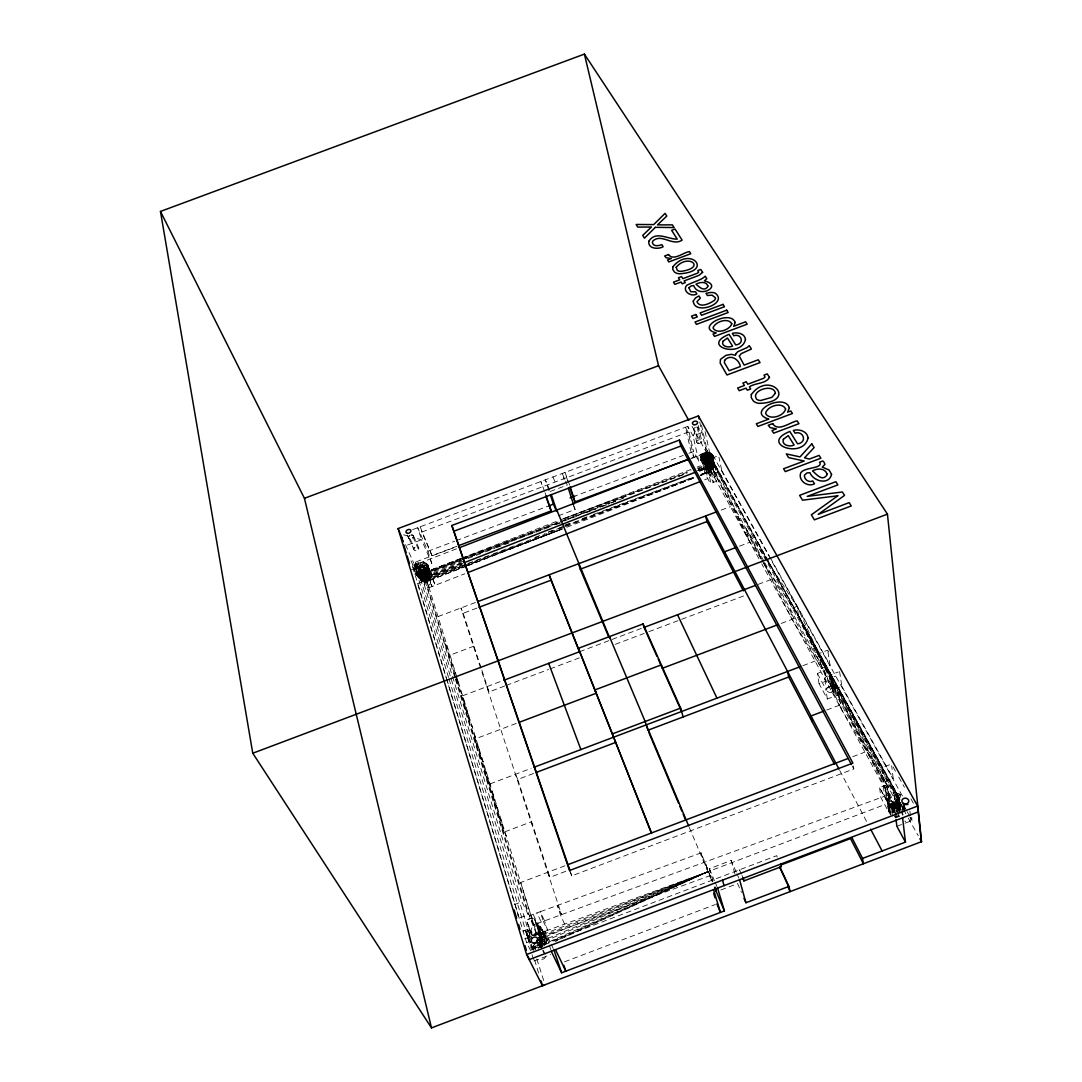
<?xml version="1.0" encoding="UTF-8"?>
<svg xmlns="http://www.w3.org/2000/svg" width="1082" height="1082" viewBox="0 0 1082 1082"><rect width="100%" height="100%" fill="white"/><g stroke="black" fill="none" stroke-linecap="round" stroke-linejoin="round"><path stroke-width="0.75" stroke-dasharray="5 3.75" d="M889.526 804.954L889.512 813.475L890.811 814.976L891.257 806.117L888.214 803.466L879.571 787.615L887.078 784.761L888.363 794.851L543.299 921.323L540.256 911.72L701.109 852.887L712.511 881.735M883.318 786.195L884.643 796.271L889.972 806.049L888.687 796.014L887.443 798.097L889.512 813.475L888.444 809.945L889.607 803.182M893.272 802.33L893.259 803.777L761.769 563.884M691.817 457.875C697.295 456.82 708.886 447.569 713.038 455.928L708.48 458.741L710.008 469.466L709.197 469.696L706.289 469.047L703.408 457.645L700.203 458.213L703.435 457.037L705.978 468.912L711.591 466.18L705.829 467.749L707.858 465.76L704.761 455.414L703.435 457.037C703.07 461.365 705.816 475.972 712.132 467.83C712.227 458.213 709.63 450.842 700.27 457.01C701.812 466.274 710.833 473.429 710.441 483.6L716.514 481.314L714.255 470.954L708.155 473.24M702.718 463.272C706.411 461.73 712.957 461.148 713.038 455.928L709.102 458.268L710.833 469.466L709.278 470.048L706.911 459.336L701.15 460.405M761.146 559.015L748.284 539.282L714.904 465.179L711.875 453.831L709.643 455.941L712.132 467.83L706.938 469.777L712.064 467.262L709.792 457.104L712.659 454.805L902.794 796.704L899.737 794.066L896.261 793.133L897.316 801.83L900.332 807.294C898.398 803.304 890.675 805.63 892.799 810.161L886.888 799.341L885.752 790.658A4.166 3.489 1.8 0 1 887.781 786.059L830.219 681.511A3.773 3.016 -5.1 0 1 825.255 680.105A3.773 3.016 -5.1 0 1 827.216 676.074L829.15 675.79A3.773 3.016 -5.1 0 1 831.666 676.832L832.45 678.238A3.773 3.016 -5.1 0 1 831.747 680.497L830.219 681.511L831.95 692.155L833.465 691.141A3.746 3.003 -4.8 0 0 834.154 688.896L832.626 686.61L828.907 686.38M894.733 811.284L893.272 806.861L892.528 816.126L891.257 806.117L897.627 806.956L902.753 803.764M894.773 801.911L894.652 803.317L889.593 806.469L898.939 803.399L900.941 804.142L888.444 809.945L887.443 798.097M889.593 806.469L896.802 803.114L896.924 801.776M897.1 800.004L897.735 793.322L900.481 802.601M531.722 935.294L526.434 919.93L533.994 917.049L538.309 930.845L537.957 933.725L542.447 942.949L538.052 945.235C543.935 945.993 544.07 937.296 539.215 936.268M538.309 947.9L545.693 944.18L546.735 940.326L540.08 926.381L536.442 924.853L540.175 932.576L536.212 933.036L532.926 935.159M710.617 875.446L538.471 938.351C542.488 935.93 543.989 929.6 540.08 926.381L546.735 940.326L707.926 871.7L884.697 804.616M530.572 942.625L526.569 933.184L528.841 927.747L531.925 934.009M461.96 563.397C462.23 561.747 402.058 589.284 424.36 572.554L463.705 557.676M413.54 569.565C416.597 568.713 415.921 563.411 420.1 562.897L457.808 548.317M428.715 575.881L427.16 578.829L422.873 569.2C427.904 565.913 419.802 562.613 418.45 567.238C419.721 570.769 420.519 581.277 426.524 579.546C432.489 577.058 425.131 570.417 424.55 566.819M462.853 561.477L419.532 578.099L419.857 576.774L425.808 574.569L427.972 574.907L428.864 576.192L422.819 578.464L423.076 576.233L424.983 574.799L461.825 560.814M903.132 811.946L902.74 805.819M702.137 462.217L712.483 458.349L702.745 463.326L705.058 473.686L700.554 475.39L707.046 472.915L714.904 465.179L712.659 454.805L709.643 455.941L711.591 466.18L705.789 468.344L703.408 457.645L700.568 459.35L703.922 461.568L708.859 461.148L710.414 463.975L712.375 472.915L714.634 477.04L712.686 468.1L763.797 560.909M538.687 935.173L541.352 933.942L541.866 932.427L707.926 871.7L705.045 862.232L712.335 881.857M893.894 805.995L894.111 807.74L896.058 806.996L895.842 805.265L892.65 810.093L899.953 808.254C898.655 805.684 894.232 808.849 894.814 805.522M781.136 623.462L799.138 616.659L899.088 797.921L714.12 464.205L711.875 453.831L709.237 455.454L711.023 465.801L706.519 466.585L703.692 456.442L700.27 457.01L701.663 454.697L704.382 453.02L706.681 463.38L697.214 467.032M414.947 574.204C433.409 573.785 429.216 554.052 412.391 565.791L446.257 677.548M894.976 806.915L895.842 805.265M418.301 567.888L422.819 578.464L428.58 575.651C426.741 573.825 423.062 575.367 422.737 577.856L428.58 575.651L424.469 566.211L432.056 586.539L427.809 576.895M539.458 941.015L544.909 931.129L550.454 942.72M413.946 570.89L416.989 571.553L414.704 573.406L421.385 572.189M705.031 473.537L711.131 471.509L714.904 465.179L699.567 470.913L705.897 468.547M899.453 801.343C893.34 808.876 887.037 795.121 885.752 790.658M537.335 934.591L537.957 933.725M701.001 474.403L707.831 472.09L711.807 468.073L709.549 457.713L713.038 455.928L704.693 460.215M707.831 472.09L709.494 471.955L714.904 465.179L710.36 469.304M708.439 470.115L711.888 468.425L709.549 457.713L711.442 468.993L708.439 470.115L706.073 459.404L700.609 459.404L703.99 458.7L706.37 469.399L712.159 467.221L711.523 465.828C709.589 464.192 705.342 465.49 705.789 468.344L711.023 465.801M889.796 804.683L892.474 802.587L897.316 801.83L894.381 796.501L893.299 787.791A4.166 3.489 1.8 0 0 887.781 786.059L888.89 794.756A4.125 3.476 2.2 0 0 888.268 800.748A4.125 3.476 2.2 0 0 894.746 798.273A4.125 3.476 2.2 0 0 888.89 794.756L893.259 803.777L798.827 616.781L766.421 558.042M900.062 809.634L899.656 806.293L902.591 815.233L903.93 813.799M540.878 944.18L542.785 940.718L541 937.012M709.792 457.104L712.659 454.805M707.669 465.463L698.255 468.939L707.669 465.463L705.491 455.049L709.305 452.601L712.97 463.448L714.12 464.205L697.863 470.291L710.874 465.422L708.669 455.076L711.875 453.831L707.953 454.832L710.198 465.192L708.669 455.076M707.953 454.832L710.725 453.088L714.12 464.205M890.743 803.642L890.932 805.049L894.652 803.317L898.939 803.399L798.827 616.781L762.066 560.422M536.32 933.009L537.037 934.469L536.212 933.036L537.051 932.589A4.058 3.557 -33.2 0 0 534.995 925.976L533.047 926.706A4.058 3.557 -33.2 0 0 535.103 933.333L536.117 933.09L530.221 918.483L424.469 577.152L429.027 587.688L464.854 573.758M896.383 811.216L900.549 809.038L899.304 798.638L893.299 787.791M542.15 929.492L546.735 940.326L539.999 943.761M537.605 943.788L542.934 941.015L541.636 937.702M539.959 943.49L542.826 942.003L538.241 932.562M537.903 944.924L541.839 943.788L539.512 939.041M536.631 940.272L707.926 871.7L555.052 941.638M539.512 940.718L542.38 939.23L538.309 930.845M537.064 943.044L542.785 940.069L539.62 940.948M831.882 691.804L833.411 690.789A3.746 3.003 -4.8 0 0 834.1 688.531L832.234 677.467L835.75 676.128M536.388 941.462L545.653 936.728L538.444 925.381L541.352 933.942L538.66 934.821M700.203 458.213L703.692 456.442L706.073 467.154L710.306 465.558L707.155 454.751L710.725 453.088L712.97 463.448L707.899 465.368M534.576 933.861L534.927 935.213L541.866 932.427L544.395 935.321L707.926 871.7L555.147 941.015M534.684 935.876L538.836 933.78L542.758 934.334L707.926 871.7L537.686 947.9M539.891 935.781L542.758 934.334L538.173 936.011M539.945 941.705L707.926 871.7L534.927 948.116L532.046 945.695L533.02 949.455M533.318 949.509L533.304 947.102L537.713 944.884M431.326 579.79L424.063 581.954L418.274 572.107L416.462 572.527L416.043 570.728C416.989 576.922 421.845 585.43 428.81 580.615L466.45 566.048M539.972 937.539L544.395 935.321L537.984 937.688M539.161 940.015L541.947 938.621M706.519 466.585L709.508 465.463L707.155 454.751M706.073 467.154L709.508 465.463M705.829 467.749L710.306 465.558M706.37 469.399L711.902 466.301L699.635 471.049L706.289 469.047M706.073 459.404L707.642 470.021L712.132 467.83M709.278 470.048L711.442 468.993M428.864 576.192L423.103 578.992L422.683 578.167L461.811 563.032M463.312 566.738L422.575 581.737L418.274 572.107L416.989 571.553L421.304 581.183L426.376 579.208L422.94 578.654L418.382 568.496L420.492 569.835L424.185 579.695L428.797 577.45L424.063 568.104L427.945 578.681L425.726 579.763L422.115 569.565L422.873 569.2L426.524 579.546L422.237 569.511L426.646 579.479M414.866 573.947L419.762 572.31L425.672 581.832C431.556 582.021 434.991 572.053 427.579 571.972L421.723 562.437L428.472 578.086L424.915 579.817L427.945 578.681M707.046 465.76L704.139 455.887L700.27 457.01L709.305 452.601L711.564 462.974L712.97 463.448M703.922 461.568L712.984 457.145L708.48 458.741L710.779 469.088M711.199 472.104L713.484 482.464L708.074 472.563L705.532 461.743L712.483 458.349M710.292 475.539L707.209 461.595L711.591 459.471L705.532 461.743M412.391 565.791L416.719 575.421L420.519 575.489L430.325 572.716L427.065 563.884L431.285 573.541L419.654 578.518L414.203 565.115L416.989 564.966L422.737 577.856L428.107 575.232L423.224 576.571L427.485 574.961L423.711 565.264L428.107 575.232L422.886 577.206L418.788 566.603L423.738 575.976L425.956 574.894L421.547 564.926L426.606 574.515M423.224 576.571L426.754 574.853L422.345 564.872L427.485 574.961M898.939 803.399L888.741 808.132L887.145 799.909L888.606 811.798L880.937 797.677L879.571 787.615L887.93 802.858L889.228 812.866L887.402 801.735M893.272 806.861L894.53 816.883L896.68 817.167L899.575 815.828M532.601 949.225L528.909 941.84L525.406 930.358L532.06 938.243L527.651 929.343L523.147 931.21L526.636 942.706L531.086 951.551M831.95 692.155A3.746 3.003 -4.8 0 1 827.027 690.749A3.746 3.003 -4.8 0 1 828.974 686.732L830.787 686.096L829.15 675.79L796.974 606.393L767.409 561.301M460.702 560.341L429.067 572.175L423.333 562.315L427.579 571.972L422.846 573.298L418.572 563.668L414.203 565.115L418.518 574.812L421.277 574.596L460.77 559.489M704.761 455.414L707.128 466.112L708.683 465.531L706.316 454.819L710.725 453.088L700.27 457.01M462.393 563.411L424.753 578.045M699.161 470.724L705.437 468.276L707.75 478.623L704.625 479.84M701.352 460.323L704.558 459.079L707.587 469.669L705.261 459.323L701.352 460.323L712.984 457.145M466.261 566.224L427.498 581.264L423.224 571.621L429.04 569.362M463.651 559.083L420.519 575.489L414.203 565.115L417.246 564.669L421.534 574.299L427.579 571.972L424.36 572.554L414.203 565.115L419.654 578.518L414.203 565.115L416.218 565.859L420.519 575.489L416.989 564.966M416.989 571.553L420.343 580.358L461.946 564.547M566.779 527.232L694.576 477.744M467.83 565.615L563.654 528.435L467.911 563.79M460.256 558.65L418.518 574.812L419.857 576.774L431.285 573.541M461.811 558.055L558.555 520.604M690.911 469.466L560.111 520.009L691.046 470.697M468.019 565.44L563.654 528.435M523.106 931.075L527.651 929.343M426.511 579.154L466.464 564.006M464.692 566.359L560.53 529.639L464.286 565.913M900.035 799.53L893.84 801.884L895.057 811.649M536.915 939.568L540.919 938.053L542.38 939.23L539.458 940.339M536.51 940.529L541.744 938.54L539.81 937.485M539.756 941.218L542.785 940.069M537.091 943.234L542.934 941.015L538.457 931.791M896.924 805.238L897.14 806.983L893.38 808.403L893.164 806.658M540.202 942.99L542.826 942.003M537.091 944.978L542.447 942.949M538.052 945.235L541.839 943.788M539.066 945.235L541.027 944.491L539.431 941.218M892.434 808.362L892.691 811.013L899.953 808.254L893.015 811.892L892.65 810.675M552.672 940.745L776.795 855.659L777.403 858.269M896.505 811.568L900.873 809.918L900.508 808.687M533.953 960.965L550.738 954.594M720.883 889.972L737.613 883.615L741.441 892.447M896.87 826.283L912.045 820.521L911.693 817.248M564.547 961.803L715.324 904.511M465.314 557.203L558.15 521.984M564.466 519.671L684.067 474.376M465.219 558.488L562.681 521.578M564.263 520.983L576.841 516.209M586.268 512.638L595.695 509.067M603.567 506.092L606.704 504.902M468.114 558.434L483.87 552.483M485.439 551.874L494.893 548.303M496.462 547.708L509.054 542.948M468.046 563.397L491.674 554.457M493.243 553.862L564.141 527.029M565.71 526.434L694.536 477.662L544.489 533.764M827.919 651.891L830.043 665.119L821.495 668.351L819.006 653.501L827.662 650.228L829.245 653.068M489.984 783.909L531.046 768.396M802.83 665.701L815.044 661.088M515.465 774.279L517.737 779.446L533.494 773.481M819.115 683.783L817.356 673.491L824.335 670.854L826.053 681.16L819.115 683.783L827.378 698.999L834.371 696.348L830.854 674.789L838.117 672.044M827.378 698.999L825.661 688.734L832.721 686.069M839.578 671.503L841.864 686.353L833.248 689.613L884.116 782.124L893.232 778.675L891.636 765.691M504.861 831.801L531.086 821.887L533.358 826.973M826.702 710.022L839.267 705.275M564.953 865.762L520.685 882.533L536.834 934.537M852.684 756.724L864.924 752.085M547.627 872.322L549.886 877.34L567.13 870.807M569.497 870.523L571.783 875.852L853.806 768.95L853.346 766.029M514.275 904.647L521.916 901.739L528.232 914.696L519.171 918.131L517.737 915.264M884.116 782.124L882.209 767.557L891.446 764.068M533.142 914.317L529.368 915.751L533.845 924.948L544.53 920.728L540.256 911.72L533.142 914.317L537.795 924.163M533.737 924.718L541.257 921.972L536.956 912.978M524.635 938.824L533.994 935.281M535.549 934.686L544.909 931.129L548.804 943.504M713.092 880.978L709.4 868.711L731.148 860.447L736.328 872.322M526.636 942.706L528.909 941.84M697.363 468.317L711.564 462.974L706.681 463.38L706.019 452.574L702.894 453.75M462.352 558.894L580.885 514.329M582.468 513.734L598.265 507.796M599.847 507.201L609.328 503.63M610.911 503.049L618.823 500.073M697.836 470.359L705.748 467.397L703.692 456.442M548.466 531.938L553.186 530.153M559.475 527.786L564.195 526.001M565.764 525.419L693.183 477.378M701.041 474.416L707.344 472.036L704.558 459.079L700.609 459.404L703.598 458.213L705.775 462.203M462.704 566.508L422.575 581.737L430.393 579.303L426.917 568.753L431.813 577.125L466.342 564.371M438.034 616.578L476.662 602.052M721.112 510.122L730.391 506.633M480.624 668.054L460.918 607.976L463.164 613.264L477.297 607.949M456.888 677.278L450.044 655.137L473.497 646.306L475.755 651.58M739.466 546.18L749.907 542.244M462.609 695.794L502.224 680.862M579.627 651.689L609.004 640.612M612.074 639.448L642.532 627.966M758.225 584.361L770.465 579.749M486.738 686.691L489.01 691.939L504.685 686.029M506.254 685.433L548.588 669.474M550.156 668.879L579.952 657.653M615.347 644.304L644.169 633.443M648.808 631.699L680.051 619.918M681.606 619.323L745.647 595.181M516.236 723.425L475.918 738.641L471.563 729.16L479.502 750.178L475.133 740.724L483.14 761.877L478.771 752.45L486.832 773.752L482.464 764.352L490.565 785.803L486.197 776.416L494.366 798.029L489.997 788.67L498.22 810.432L493.852 801.113L502.143 823.023L497.761 813.732L506.106 835.804L536.807 934.266M412.607 529.612L689.694 425.672M457.091 546.221L432.002 555.634L421.818 532.046L688.071 432.151L693.832 457.334L690.708 458.498M407.549 545.017L421.534 539.769L417.72 527.691L427.931 551.252L431.772 563.33L414.961 569.646L416.732 575.475L418.504 574.745M550.265 491.458L567.32 485.061L562.261 473.47L564.209 479.583M427.931 551.252L454.602 541.243M456.171 540.662L549.034 505.794M572.784 496.881L683.297 455.4M688.869 453.304L693.562 451.546L698.756 461.135L710.698 456.658L705.396 447.096L765.623 556.567M448.53 677.386L413.608 562.775L456.509 546.667M690.681 458.741L707.696 452.438L709.968 462.798L706.681 463.38L711.564 462.974M411.336 569.795L418.788 566.995L452.005 674.816M558.353 515.803L575.11 509.5L574.136 506.444M761.417 559.069L714.323 473.402L711.077 458.498L718.624 455.657M707.209 461.595L710.347 460.418M460.756 559.069L420.33 574.109L421.277 574.596L429.067 572.175L426.092 563.059L435.262 585.335L427.647 564.939L432.056 575.827L462.149 564.574M462.325 558.474L598.278 507.58M599.861 506.985L609.342 503.441M610.924 502.846L626.735 496.922M462.285 559.746L549.291 527.164M555.607 524.797L560.354 523.025M705.978 468.912L711.983 466.667M423.738 575.976L426.754 574.853M707.642 470.021L711.888 468.425M428.932 576.801L423.562 579.411L419.126 569.443L424.063 579.37L419.748 569.727M534.981 537.321L542.907 534.359M700.541 475.377L705.058 473.686L710.441 483.6M424.185 579.695L428.472 578.086M425.726 579.763L427.282 579.168L423.549 568.699L427.823 578.329M417.584 583.617L424.955 580.845L418.788 566.603M714.323 473.402L721.802 470.602L718.948 457.159M564.858 525.095L569.605 523.323M582.278 518.603L587.026 516.831M593.355 514.477L601.267 511.529M602.85 510.947L693.089 477.351M701.677 461.378L706.911 459.336L708.358 469.764M563.262 518.846L687.259 472.996M536.915 934.239L541.866 932.427L537.849 934.916M534.927 935.213L540.608 933.157M540.026 942.774L546.735 940.326M533.304 947.102L546.478 942.287L542.434 931.399M538.349 948.089L542.921 946.425M542.65 939.798L546.451 938.432L541.352 927.788L546.451 938.432M702.367 462.65L705.045 461.689M890.932 805.049L896.802 803.114L896.626 801.735M896.099 816.369L899.223 815.341M896.68 817.167L899.642 816.207M422.819 578.424L432.056 575.827L427.579 567.468L431.813 577.125L420.343 580.358M707.858 465.76L708.683 465.531M709.494 471.955L711.131 471.509L760.971 562.437M425.956 574.894L425.158 575.124L419.978 565.507L427.079 581.426L450.044 655.137M895.193 806.861L898.155 806.847L900.549 809.038L893.015 811.892L891.703 801.519M894.111 807.74L897.14 806.983M536.631 940.664L542.096 938.784M538.917 944.924L540.08 944.978M706.681 463.38L710.455 462.853L709.305 452.601L700.771 455.806L708.183 452.479L710.455 462.853M829.908 686.488L830.881 686.448A3.746 3.003 -4.8 0 1 833.383 687.489L833.952 688.125M420.33 574.109L421.534 574.299L418.572 563.668M539.959 937.796L540.919 938.053M403.518 534.806L409.01 536.32L414.257 548.168M427.322 574.623L423.089 564.98M708.088 465.693L712.159 467.302L711.902 466.301M893.556 812.339L894.354 812.974L893.096 802.939M902.55 806.563L903.348 808.687L902.888 805.59L893.84 801.884L899.413 812.027M892.975 811.554L893.597 812.677L892.298 802.303M529.098 937.769L525.406 930.358L530.559 942.571L526.839 935.091L529.828 939.257M526.569 933.184L531.276 940.123L526.853 931.223M712.93 469.223L748.284 539.282L746.161 528.895L766.489 559.894M423.224 571.621L428.81 580.615L424.55 570.958L430.136 579.6L424.063 581.954L419.762 572.31M903.957 806.766L904.782 808.484M763.784 563.546L792.146 619.296L827.635 678.576M830.516 683.405L839.673 698.702L841.296 708.967L887.889 786.83M893.069 766.962L895.504 771.304M898.75 777.106L904.43 787.25M910.936 798.841L914.195 804.67M721.802 470.602L769.356 556.067M770.181 557.541L830.043 665.119M841.864 686.353L893.232 778.675M899.778 798.367L710.549 456.712L705.045 431.434L693.062 435.938L687.814 426.376L693.562 451.546M903.862 805.752L906.324 810.188M907.135 811.662L909.597 816.098M910.408 817.573L912.045 820.521M711.077 458.498L767.49 560.422M768.315 561.91L819.006 653.501M830.854 674.789L882.209 767.557M692.034 426.308L907.46 816.599M908.285 818.073L918.253 835.764M899.399 799.395L798.827 616.781L796.974 606.393L790.239 608.936L792.146 619.296M764.595 562.37L827.216 676.074L828.974 686.732M762.228 560.544L821.495 668.351M688.071 432.151L685.406 427.282L691.182 452.438L693.832 457.334M415.285 568.442L419.857 576.774L415.542 567.144M817.356 673.491L825.661 688.734M425.808 574.569L420.736 565.142L424.983 574.799M424.252 575.151L419.316 566.008L423.576 575.665M852.21 765.975L853.806 768.95M896.802 803.114L798.827 616.781L841.296 708.967M839.727 770.492L868.319 824.795M746.161 528.895L763.026 562.045M710.509 464.435L708.859 461.148L711.131 471.509M533.453 945.154L534.927 948.116L545.693 944.18L542.163 933.374M534.292 947.196L535.644 949.915M526.826 935.01L530.532 942.49M542.555 948.846L539.891 943.396A3.381 2.989 -34.3 0 1 539.932 946.493M543.218 950.212L545.22 954.297M539.35 943.788L542.014 949.239M542.691 950.605L544.03 953.323M428.797 576.476L424.401 567.468L428.648 577.139M544.449 945.871L540.121 936.971L545.693 944.18L541.379 935.267M427.079 581.426L422.453 571.891L425.672 581.832L420.492 569.835L422.115 569.565L429.216 587.607M534.67 919.646L538.809 928.221M541.352 933.942L536.158 923.987M538.444 925.381L546.478 942.287M551.144 944.167L553.227 948.508M543.299 921.323L547.573 930.29L544.53 920.728M418.653 569.024L423.414 579.086M501.737 826.553L506.106 835.804L457.348 678.793M427.498 581.264L423.021 571.729L429.135 587.648M839.673 698.702L831.395 680.794L833.113 691.439M427.201 581.399L422.805 571.783L423.076 572.676M564.601 924.069L560.49 915.047L557.352 905.472L561.477 914.533L481.138 669.609M468.033 717.772L472.388 727.266L464.543 706.546L468.898 716.054L461.121 695.469L465.463 705.004L454.413 673.775M455.657 676.507L458.754 683.337L444.729 642.329L449.057 651.932M427.065 563.884L431.88 574.596M422.751 576.855L418.45 567.238L422.602 577.518M405.493 544.625L413.608 562.775M411.011 560.841L414.961 569.646M425.605 579.425L421.304 569.781L424.78 579.479M420.709 576.057L424.415 584.375M426.835 573.758A3.273 2.326 -24.1 0 1 422.846 577.423A3.273 2.326 -24.1 0 1 421.642 573.555A3.273 2.326 -24.1 0 1 426.835 573.758L430.501 582.089A3.26 2.326 -24.1 0 1 426.551 585.741A3.26 2.326 -24.1 0 1 425.334 581.873A3.26 2.326 -24.1 0 1 430.501 582.089M420.1 562.897L424.36 572.554M408.685 537.808L413.919 549.656M407.238 535.103L408.469 537.889M741.359 874.08L739.493 869.82L740.196 872.39M741.982 875.5L743.226 878.341M418.423 549.331L413.216 537.47L421.534 539.769L431.772 563.33M426.917 568.753L431.15 578.41L421.304 581.183L418.274 572.107M424.469 566.211L430.393 579.303M413.54 535.982L418.748 547.844A2.583 1.799 -23.8 0 1 415.596 550.697A2.583 1.799 -23.8 0 1 414.663 547.708A2.583 1.799 -23.8 0 1 418.748 547.844M424.82 562.518L429.067 572.175M736.977 873.796L738.911 878.246M573.23 505.159L575.11 509.5M552.943 476.959L555.12 482.045M549.656 489.997L545.355 479.813L549.399 491.972M709.4 868.711L714.431 880.626M715.067 882.128L716.947 886.591M689.315 827.446L712.227 881.952M526.88 935.186L528.814 939.839M531.397 946.047L533.331 950.699M427.972 574.907L424.185 565.67L430.136 579.6L426.146 569.646M414.203 565.115L419.532 578.099M417.246 564.669L421.277 574.596M902.591 807.321L902.861 808.051M897.627 806.956L900.319 814.76M895.436 807.158L897.871 814.178M570.701 872.66L571.783 875.852M544.53 491.147L540.865 481.49L542.907 487.576M545.03 492.662L546.058 495.705M463.164 613.264L481.355 668.649M481.869 670.204L489.01 691.939M517.737 779.446L549.886 877.34M892.163 802.79L892.555 804.021L892.407 802.641M432.002 555.634L420.141 526.785L421.818 532.046M569.659 485.128L565.02 472.442L568.415 483.127M549.304 945.059L550.765 949.698M537.511 923.392L542.041 938.54M426.768 580.993L428.161 585.47M424.955 580.845L454.886 677.616M455.387 679.226L528.232 914.696M532.628 935.443L527.489 923.365A4.085 3.571 -32.8 0 1 529.274 918.983L531.235 918.239A4.085 3.571 -32.8 0 1 535.076 920.484M452.506 676.426L521.916 901.739M705.491 455.049L708.602 465.179M415.366 562.113L530.166 936.39M532.899 946.155L534.129 949.293M536.848 959.058L544.016 981.536M531.303 944.072L532.926 949.374M701.109 852.887L704.003 862.395M449.016 679.009L531.641 950.212M534.589 959.896L539.025 974.422M532.033 954.689L533.467 959.396M706.316 454.819L709.427 465.111M446.758 679.158L523.147 931.21M418.071 585.24L519.171 918.131M529.084 928.248L532.06 938.243M902.672 809.498L901.414 805.197L902.591 815.233M731.148 860.447L735.03 874.351M703.99 458.7L706.857 469.426M900.576 797.272L899.737 794.066L900.251 798.381M538.525 932.562L538.836 933.78M903.429 806.55L904.768 812.122M698.756 461.135L693.062 435.938L695.537 430.704L698.39 443.417M693.873 429.527L696.727 442.24M697.254 427.092L700.081 439.806M703.435 457.037L707.046 472.915M709.102 458.268L711.388 468.614M698.228 425.469L701.745 440.983M709.237 455.454L711.523 465.828M701.488 425.064L707.019 450.315M699.716 421.912L706.505 452.803M710.09 469.818L707.736 459.106L709.197 469.696M704.139 455.887L706.424 466.261M714.783 465.463A3.287 2.299 -12.3 0 1 710.198 468.303A3.287 2.299 -12.3 0 1 709.657 464.34A3.287 2.299 -12.3 0 1 714.783 465.463L716.717 474.416A3.273 2.299 -12.2 0 1 712.172 477.243A3.273 2.299 -12.2 0 1 711.618 473.28A3.273 2.299 -12.2 0 1 716.717 474.416M709.968 462.798L708.183 452.479L701.663 454.697L706.019 452.574L708.304 462.934L707.696 452.438M824.984 679.347L826.756 689.991M885.441 789.792L886.564 798.475M890.811 814.976L888.308 796.42L888.741 808.132L900.941 804.142L798.827 616.781L894.652 803.317L894.476 801.938M892.664 807.47L892.88 809.201L898.195 807.186L897.979 805.454M894.07 803.371L895.314 813.407M895.26 813.272L895.855 818.154M896.234 803.561L897.465 813.596M895.139 803.588L896.478 815.503M904.525 805.847L904.877 808.822M898.209 802.817L899.44 812.88M897.289 803.304L898.844 816.978M900.035 802.871L900.887 810.486L900.833 809.566M899.656 803.006L900.657 811.378M897.735 793.322L900.156 812.19M898.953 805.887L899.156 807.632L892.65 810.093L898.195 807.186L893.38 808.403L894.057 807.375L892.691 811.013M903.997 805.414L904.376 808.768M902.956 805.427L903.348 808.781M904.484 805.279L904.863 808.633M909.894 811.04L910.408 815.666M888.214 803.466L889.228 812.866M887.93 802.858L888.701 811.771M904.336 806.185L904.552 809.147M535.495 948.17A3.381 2.989 -34.3 0 1 533.832 945.695M411.228 534.995A2.597 1.799 -23.7 0 1 413.405 537.145A2.597 1.799 -23.7 0 1 409.429 538.633A2.597 1.799 -23.7 0 1 409.97 535.455M696.524 427.106A2.61 1.785 -12.9 0 1 698.634 429.446A2.61 1.785 -12.9 0 1 694.414 430.352A2.61 1.785 -12.9 0 1 695.456 427.336M545.598 956.596A3.341 2.976 -35 0 1 539.688 958.057M909.989 817.383A3.408 2.881 4.3 0 1 910.611 820.237L910.205 820.9A3.408 2.881 4.3 0 1 904.795 821.008M539.377 942.801A3.408 3.016 -34.3 0 1 539.972 946.507M535.482 948.211A3.408 3.016 -34.3 0 1 533.805 945.709M411.011 535.063A2.597 1.799 -23.7 0 1 413.202 537.213A2.597 1.799 -23.7 0 1 409.212 538.714A2.597 1.799 -23.7 0 1 409.753 535.536M527.624 936.809L528.882 938.229L527.624 936.809M892.65 803.967L892.474 802.587L892.65 803.967M697.795 443.268A2.583 1.785 -12.8 0 0 701.785 441.456A2.583 1.785 -12.8 0 0 698.133 440.117A2.583 1.785 -12.8 0 0 697.795 443.268"/><path stroke-width="1.5" d="M903.754 804.616L907.947 804.508M463.962 562.789L694.455 472.563M467.965 572.527L699.959 481.666M459.377 547.708L688.679 459.093M526.596 954.527L917.631 806.063L698.404 415.921L398.081 528.571L526.596 954.527L542.461 985.729L544.746 984.863M918.239 811.892L529.193 959.626L528.219 956.42M781.434 864.788L850.52 838.564L863.409 863.761L862.557 858.418L851.899 837.644M742.685 878.07L743.929 880.897L781.326 866.696L780.717 864.112M551.252 951.24L561.639 972.772L724.399 910.922L717.582 888.079M743.997 898.331L745.917 902.74L788.927 886.401L779.838 866.777M862.557 858.418L905.472 842.121L902.591 817.83M431.488 1027.9L921.526 841.674L887.443 514.139L584.402 54.1L160.474 211.436L252.769 753.234L431.488 1027.9L304.434 498.302L160.474 211.436M651.445 833.438L612.398 733.88L680.619 708.101L643.046 623.949L578.437 648.294L579.627 651.689L503.779 680.28M534.156 767.219L799.787 666.85M536.645 772.291L615.401 742.523M787.574 671.462L788.656 677.048L647.915 730.242L645.143 721.505L609.45 636.608M823.564 711.212L811.013 715.959L812.027 721.505M568.104 864.572L848.085 758.468M478.244 601.457L716.487 511.867M478.866 607.354L551.036 580.209L549.129 574.799L651.54 832.951M608.395 636.121L580.29 569.2L706.965 521.565L705.667 515.925L838.956 769.018M736.49 547.303L724.561 551.793L725.806 557.419M252.769 753.234L887.443 514.139M656.909 656.179L644.061 627.398L755.155 585.524M519.333 722.262L596.128 693.278L594.951 689.91L661.318 664.875L662.319 668.297L777.999 624.639M304.434 498.302L658.546 365.716L688.761 420.398M451.857 525.473L679.415 440.09L852.9 763.108L569.497 870.523L451.857 525.473L570.16 871.064M454.156 531.113L680.821 446.041L851.412 764.487M548.736 505.903L553.457 504.144L556.513 511.434M570.079 497.896L574.772 496.138M458.646 545.626L551.157 510.893L546.058 495.705M569.876 487.712L575.002 501.94L689.139 459.093M905.364 803.994L907.149 804.156M919.889 838.712L921.526 841.674M905.472 842.121L896.87 826.283L896.058 819.777M870.618 829.164L882.114 850.993M706.965 521.565L743.361 590.826M788.656 677.048L834.452 764.19M553.916 949.955L561.639 972.772M555.499 949.631L565.791 971.19L563.911 965.32M677.548 614.779L716.947 698.147M779.554 866.993L789.319 888.119M788.034 887.078L790.131 891.609L788.927 886.401M398.081 528.571L399.934 532.736M658.262 659.208L662.319 668.297M663.009 669.853L681.592 711.51M556.797 510.014L609.896 638.475M646.211 724.872L688.679 825.918M714.607 887.605L724.399 910.922M648.564 731.797L678.603 803.317M679.915 806.428L681.863 811.094M683.175 814.205L685.785 820.427M716.893 903.916L720.45 912.424L713.538 889.62M551.157 510.893L545.977 496.679M578.437 648.294L612.398 733.88M551.036 580.209L579.654 652.365M548.682 663.347L580.885 749.569M551.279 494.501L556.838 511.231M550.413 495.015L553.457 504.144M578.505 563.749L580.29 569.2M568.293 488.117L573.649 504.915M570.146 486.657L575.002 501.94M540.986 980.887L542.461 985.729M713.647 893.245L715.04 897.817M401.692 537.078L403.059 541.636M400.556 534.129L402.91 541.879M403.843 544.976L406.183 552.726M407.13 555.837L409.469 563.587M514.193 910.016L516.614 918.023M518.548 924.42L519.996 929.222M524.959 945.627L526.366 950.294M714.945 887.105L716.325 891.703M643.046 623.949L644.061 627.398M722.492 880.153L724.088 885.617M680.619 708.101L683.134 716.933M739.561 879.734L745.917 902.74M743.226 878.341L743.929 880.897M584.402 54.1L658.546 365.716M679.415 440.09L680.821 446.041M698.404 415.921L699.053 418.923M917.631 806.063L921.35 841.742M676.196 267.295L677.332 270.338A5.478 3.327 -13.5 0 0 680.97 271.366C707.033 267.809 687.976 252.863 676.196 267.295M688.896 287.731L690.762 291.707L695.55 291.802L696.849 293.885C691.506 297.523 681.795 291.085 686.678 285.364C693.224 281.834 701.65 280.035 705.193 276.208L706.817 278.683L704.355 280.887C723.953 285.783 698.472 299.362 693.724 285.58L691.209 285.878L688.896 287.731M693.264 301.134C694.319 315.93 728.808 303.366 715.229 293.168A8.467 5.275 -12.7 0 0 710.333 292.505L706.005 293.303L707.385 295.494L712.078 295.143L715.351 297.739A5.099 3.178 -12.7 0 1 714.309 300.404C710.062 303.46 699.811 308.573 696.943 301.689L700.338 298.132L698.972 295.941L695.442 297.969L693.264 301.134M785.6 408.942C784.071 416.083 769.694 420.776 765.569 413.459C766.746 406.359 781.934 401.246 785.6 408.942M735.138 322.49L733.691 326.277L745.62 321.814L747.162 324.181L714.512 336.407L713.079 334.067L716.176 332.904C694.401 327.494 730.634 308.992 735.138 322.49M831.544 474.335C829.367 485.399 813.204 481.449 809.972 472.699L806.996 472.929L804.413 475.241C804.034 479.556 808.822 482.815 812.758 480.976L814.516 483.803C807.727 487.522 798.002 480.638 800.666 473.077C803.628 466.964 823.848 468.804 819.574 462.203L822.807 460.986L823.835 461.906L824.971 464.327L822.252 467.099L829.082 470.007L831.544 474.335M731.77 323.721C730.012 329.969 716.609 334.622 713.024 327.954C714.986 321.895 727.97 317.107 731.77 323.721M789.346 407.765L787.628 412.174L790.82 410.971L792.43 413.5L757.9 426.457L756.277 423.779L768.747 419.099C745.268 411.904 784.436 392.441 789.346 407.765M826.973 473.889L826.797 475.241C821.955 481.788 816.437 474.038 812.528 470.954C817.099 468.141 824.917 467.924 826.973 473.889M751.3 394.578L751.3 397.743L753.221 400.827A11.05 7.398 -10.7 0 0 759.037 403.37C798.678 402.206 769.681 369.489 751.3 394.578M769.464 377.375C765.988 384.029 754.993 382.757 749.393 386.869L750.692 388.979L747.337 390.237L746.039 388.127L739.222 390.683L737.626 388.032L744.43 385.49L742.915 383.014L746.255 381.757L747.77 384.232L763.676 378.267L765.042 377.077L764.014 375.102L767.233 373.899L769.464 377.375M808.024 437.926C803.534 459.796 758.536 443.985 789.833 431.447L797.583 443.823C807.713 442.592 803.399 430.352 795.081 433.179L793.349 430.42C799.084 428.824 807.375 431.123 808.024 437.926M735.76 353.922L735.503 355.302L731.189 354.328L725.927 355.369L720.463 359.4L720.179 363.16L726.982 374.981L760.037 362.592L758.266 359.792L744.118 365.094L739.236 356.059L741.224 353.638L751.408 349.026L749.271 345.672L747.107 347.579L737.802 351.664L735.76 353.922M745.471 339.613C740.845 358.642 700.135 345.97 729.106 334.352L735.733 344.942C744.93 344.008 741.535 332.999 733.826 335.758L732.338 333.391C737.302 331.958 744.998 333.472 745.471 339.613M672.909 266.754L672.761 269.377L674.316 271.866A9.887 6.005 -13.5 0 0 679.334 273.8C714.377 271.798 690.1 245.546 672.909 266.754M702.624 272.339L698.972 275.355L684.162 280.887L685.244 282.659L682.174 283.809L681.078 282.037L674.843 284.363L673.491 282.145L679.726 279.819L678.455 277.749L681.525 276.6L682.796 278.669L697.363 273.232L698.647 272.191L697.795 270.527L700.744 269.418L702.624 272.339M707.885 285.891L707.669 286.933C703.76 291.978 699.188 286.771 695.969 284.16C699.567 282.172 706.1 281.009 707.885 285.891M648.889 241.191C647.482 248.833 658.289 249.59 663.131 246.737L661.846 244.64C658.843 245.912 653.055 246.939 652.324 242.449L652.838 241.043C661.521 232.873 672.301 246.682 682.12 240.136L675.06 229.046L671.652 230.317L677.224 239.136C668.04 239.406 655.651 230.358 648.889 241.191M775.402 393.212L771.899 397.324L760.754 400.475A6.127 4.098 -10.8 0 1 756.534 399.082C750.475 390.345 773.846 383.109 775.402 393.212M783.382 439.278C781.231 445.257 790.063 447.218 794.107 445.027L788.251 435.613L783.382 439.278M724.615 360.387L724.358 362.551L729.119 370.72L740.386 366.5C738.992 359.008 730.025 353.746 724.615 360.387M722.938 341.29C720.788 346.7 729.079 347.998 732.528 346.064L727.51 338.017L722.938 341.29M811.771 443.877L800.044 456.902L786.316 453.899L788.589 457.618L804.197 461L783.571 468.763L785.289 471.603L820.886 458.213L819.101 455.4L809.377 459.052L804.508 457.848L814.11 447.569L811.771 443.877M655.381 227.328L644.426 238.175L642.735 235.376L651.418 227.017L637.731 227.085L636.162 224.474L653.69 224.596L665.078 213.37L666.796 216.048L657.518 224.88L672.409 224.88L674.113 227.558L655.381 227.328M837.806 495.799L811.351 514.802L814.381 519.833L851.264 505.943L849.154 502.63L818.168 514.396L844.542 495.394L842.391 491.999L807.213 496.368L837.874 484.912L835.845 481.706L799.612 495.34L802.519 500.182L837.806 495.799M695.861 314.524L691.493 316.16L692.913 318.527L697.295 316.877L695.861 314.524M722.992 304.38L700.135 312.928L701.569 315.281L724.48 306.72L722.992 304.38M726.685 310.182L695.023 322.03L696.443 324.37L728.172 312.509L726.685 310.182M772.697 423.589L768.234 425.267L770.073 427.593L776.362 428.878L771.993 430.514L773.63 433.179L798.922 423.684L797.15 420.898C790.644 421.764 777.985 432.502 772.697 423.589M668.541 254.54L664.659 255.988L666.093 257.732L671.34 258.517L667.553 259.937L668.784 261.952L690.776 253.729L689.437 251.633C683.838 252.011 673.342 261.56 668.541 254.54M537.037 942.206A3.381 2.989 -34.3 0 0 534.251 944.099A3.408 3.016 -34.3 0 1 537.037 942.179M533.751 943.301A3.435 3.016 -34.1 0 0 537.74 938.96A3.435 3.016 -34.1 0 0 532.182 938.256A3.435 3.016 -34.1 0 0 533.751 943.301M407.684 533.358A2.61 1.799 -23.7 0 0 410.889 530.478A2.61 1.799 -23.7 0 0 406.764 530.369A2.61 1.799 -23.7 0 0 407.684 533.358M693.914 424.712A2.624 1.785 -12.9 0 0 697.565 422.48A2.624 1.785 -12.9 0 0 693.508 421.642A2.624 1.785 -12.9 0 0 693.914 424.712M903.348 803.412A3.462 2.908 3.3 0 0 908.772 801.343A3.462 2.908 3.3 0 0 903.835 798.394A3.462 2.908 3.3 0 0 903.348 803.412"/></g></svg>
